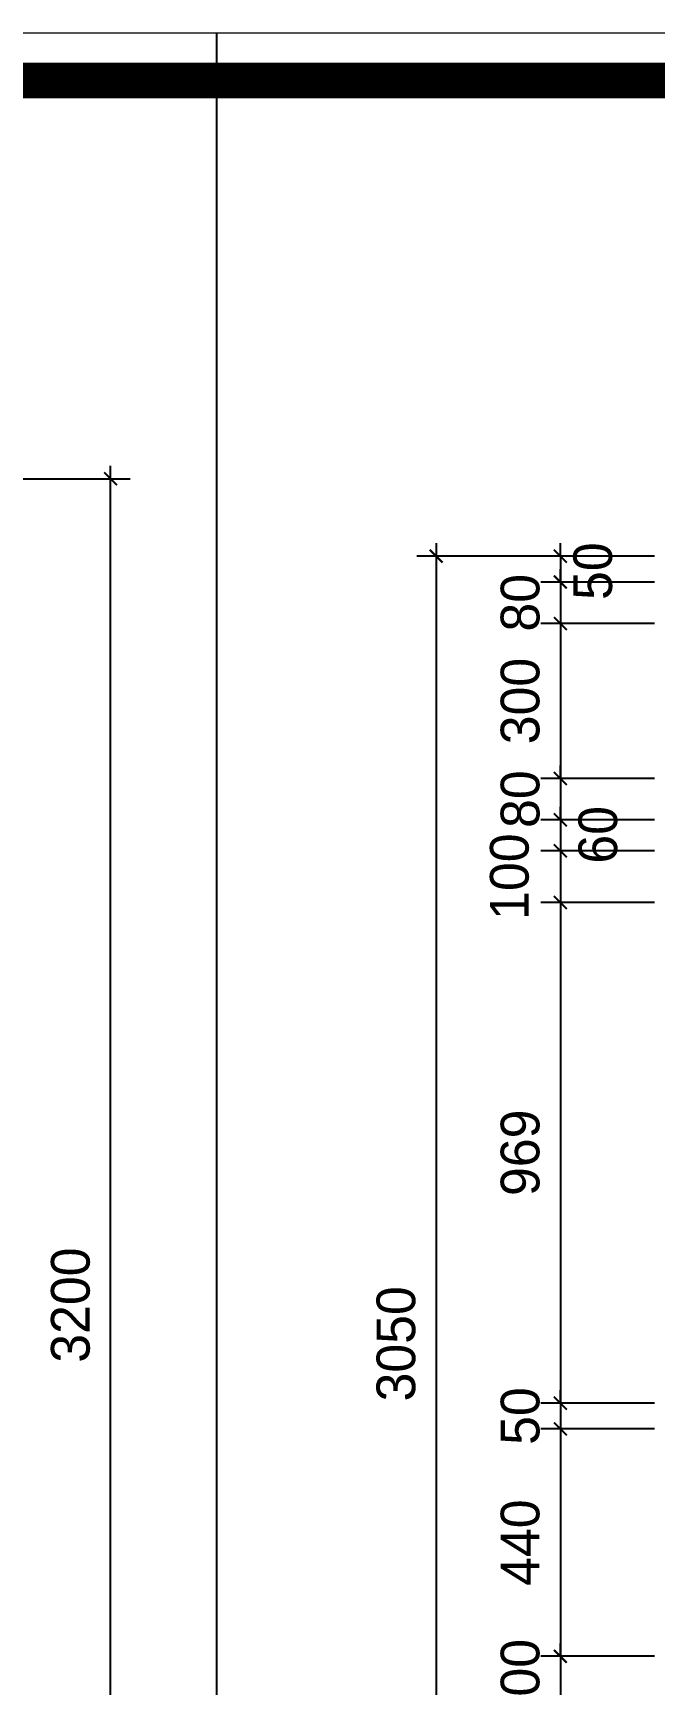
# Model space of a CAD drawing. Header units: millimetres. Extents: x 615730 to 2792744, y 139412 to 597571.
# Drawn here: x 1435167 to 1437575, y 297893 to 304290 of the extents above; entities that cross this region are included whole.
import ezdxf

# ---------------------------------------------------------------- set-up
doc = ezdxf.new("R2010")
doc.units = ezdxf.units.MM
doc.header["$MEASUREMENT"] = 0
doc.header["$PDMODE"] = 34
doc.layers.get('0').update_dxf_attribs({"lineweight": 5})
doc.layers.add('H', color=252, linetype='Continuous')
doc.layers.add('VL', color=155, linetype='Continuous')
doc.layers.add('thay', color=7, linetype='Continuous', lineweight=15)
doc.styles.add('VNI-AVO', font='vni-roms.shx')
doc.dimstyles.new('50 CS', dxfattribs={"dimtxt": 150, "dimasz": 50, "dimexe": 75, "dimexo": 0, "dimgap": 80, "dimtad": 1, "dimdec": 0, "dimlfac": 0.5, "dimzin": 12, "dimtxsty": 'VNI-AVO', "dimblk": 'ARCHTICK', "dimcen": 0, "dimdle": 50, "dimclrd": 252, "dimclre": 252, "dimclrt": 2, "dimadec": 0, "dimazin": 0, "dimtfac": 1, "dimtdec": 0, "dimtix": 1, "dimtmove": 2, "dimatfit": 0, "dimldrblk": 'OPEN90', "dimfxl": 1, "dimlwd": -1, "dimlwe": -1, "dimarcsym": 0})

# ---------------------------------------------------------------- blocks, each defined once
blk = doc.blocks.new('_ARCHTICK')
at = {"color": 0, "linetype": 'ByBlock', "const_width": 0.15}
blk.add_lwpolyline([(-0.5, -0.5), (0.5, 0.5)], dxfattribs=at)
blk = doc.blocks.new('*D2015')
at = {"layer": 'DEFPOINTS', "color": 0, "ltscale": 10, "transparency": 16777216}
for p in [(1434421.5, 302564.1), (1435467.2, 302564.1), (1434421.5, 296164.1)]:
    blk.add_point(p, dxfattribs=at)
at = {"layer": 'VL', "color": 252, "ltscale": 10, "transparency": 16777216}
for p, q in [((1435467.2, 296114.1), (1435467.2, 302614.1)), ((1434421.5, 302564.1), (1435542.2, 302564.1)), ((1434421.5, 296164.1), (1435542.2, 296164.1))]:
    blk.add_line(p, q, dxfattribs=at)
at = {"layer": 'VL', "color": 252, "ltscale": 10, "transparency": 16777216, "xscale": 50, "yscale": 50, "zscale": 50}
for p, rotation in [((1435467.2, 302564.1), 90), ((1435467.2, 296164.1), 270)]:
    blk.add_blockref('_ARCHTICK', p, dxfattribs=dict(at, rotation=rotation))
at = {"layer": 'VL', "color": 2, "ltscale": 10, "transparency": 16777216, "insert": (1435312.2, 299364.1), "char_height": 150, "attachment_point": 5, "rotation": 90, "style": 'VNI-AVO'}
blk.add_mtext('3200', dxfattribs=at)
blk = doc.blocks.new('_Open90')
at = {"color": 0, "linetype": 'ByBlock', "lineweight": -2}
for p, q in [((0, 0), (-1, 0)), ((-0.5, 0.5), (0, 0)), ((0, 0), (-0.5, -0.5))]:
    blk.add_line(p, q, dxfattribs=at)
blk = doc.blocks.new('*D2029')
at = {"layer": 'DEFPOINTS', "color": 0, "ltscale": 10, "transparency": 16777216}
for p in [(1437572.6, 302264.1), (1437208.4, 302164.1), (1437572.6, 302164.1)]:
    blk.add_point(p, dxfattribs=at)
at = {"layer": 'VL', "color": 252, "ltscale": 10, "transparency": 16777216}
for p, q in [((1437208.4, 302264.1), (1437208.4, 302314.1)), ((1437572.6, 302264.1), (1437133.4, 302264.1)), ((1437208.4, 302264.1), (1437208.4, 302164.1)), ((1437572.6, 302164.1), (1437133.4, 302164.1)), ((1437208.4, 302164.1), (1437208.4, 302114.1))]:
    blk.add_line(p, q, dxfattribs=at)
at = {"layer": 'VL', "color": 252, "ltscale": 10, "transparency": 16777216, "xscale": 50, "yscale": 50, "zscale": 50}
for p, rotation in [((1437208.4, 302264.1), 270), ((1437208.4, 302164.1), 90)]:
    blk.add_blockref('_ARCHTICK', p, dxfattribs=dict(at, rotation=rotation))
at = {"layer": 'VL', "color": 2, "ltscale": 10, "transparency": 16777216, "insert": (1437334.6, 302206.1), "char_height": 150, "attachment_point": 5, "rotation": 90, "style": 'VNI-AVO'}
blk.add_mtext('50', dxfattribs=at)
blk = doc.blocks.new('*D2030')
at = {"layer": 'DEFPOINTS', "color": 0, "ltscale": 10, "transparency": 16777216}
for p in [(1437572.6, 302164.1), (1437208.4, 302003.2), (1437572.6, 302003.2)]:
    blk.add_point(p, dxfattribs=at)
at = {"layer": 'VL', "color": 252, "ltscale": 10, "transparency": 16777216}
for p, q in [((1437208.4, 302164.1), (1437208.4, 302214.1)), ((1437572.6, 302164.1), (1437133.4, 302164.1)), ((1437208.4, 302164.1), (1437208.4, 302003.2)), ((1437572.6, 302003.2), (1437133.4, 302003.2)), ((1437208.4, 302003.2), (1437208.4, 301953.2))]:
    blk.add_line(p, q, dxfattribs=at)
at = {"layer": 'VL', "color": 252, "ltscale": 10, "transparency": 16777216, "xscale": 50, "yscale": 50, "zscale": 50}
for p, rotation in [((1437208.4, 302164.1), 270), ((1437208.4, 302003.2), 90)]:
    blk.add_blockref('_ARCHTICK', p, dxfattribs=dict(at, rotation=rotation))
at = {"layer": 'VL', "color": 2, "ltscale": 10, "transparency": 16777216, "insert": (1437053.4, 302083.7), "char_height": 150, "attachment_point": 5, "rotation": 90, "style": 'VNI-AVO'}
blk.add_mtext('80', dxfattribs=at)
blk = doc.blocks.new('*D2031')
at = {"layer": 'DEFPOINTS', "color": 0, "ltscale": 10, "transparency": 16777216}
for p in [(1437572.6, 302003.2), (1437208.4, 301403.2), (1437572.6, 301403.2)]:
    blk.add_point(p, dxfattribs=at)
at = {"layer": 'VL', "color": 252, "ltscale": 10, "transparency": 16777216}
for p, q in [((1437572.6, 302003.2), (1437133.4, 302003.2)), ((1437208.4, 302053.2), (1437208.4, 301353.2)), ((1437572.6, 301403.2), (1437133.4, 301403.2))]:
    blk.add_line(p, q, dxfattribs=at)
at = {"layer": 'VL', "color": 252, "ltscale": 10, "transparency": 16777216, "xscale": 50, "yscale": 50, "zscale": 50}
for p, rotation in [((1437208.4, 302003.2), 90), ((1437208.4, 301403.2), 270)]:
    blk.add_blockref('_ARCHTICK', p, dxfattribs=dict(at, rotation=rotation))
at = {"layer": 'VL', "color": 2, "ltscale": 10, "transparency": 16777216, "insert": (1437053.4, 301703.2), "char_height": 150, "attachment_point": 5, "rotation": 90, "style": 'VNI-AVO'}
blk.add_mtext('300', dxfattribs=at)
blk = doc.blocks.new('*D2032')
at = {"layer": 'DEFPOINTS', "color": 0, "ltscale": 10, "transparency": 16777216}
for p in [(1437572.6, 301403.2), (1437208.4, 301243.3), (1437572.6, 301243.3)]:
    blk.add_point(p, dxfattribs=at)
at = {"layer": 'VL', "color": 252, "ltscale": 10, "transparency": 16777216}
for p, q in [((1437208.4, 301403.2), (1437208.4, 301453.2)), ((1437572.6, 301403.2), (1437133.4, 301403.2)), ((1437208.4, 301403.2), (1437208.4, 301243.3)), ((1437572.6, 301243.3), (1437133.4, 301243.3)), ((1437208.4, 301243.3), (1437208.4, 301193.3))]:
    blk.add_line(p, q, dxfattribs=at)
at = {"layer": 'VL', "color": 252, "ltscale": 10, "transparency": 16777216, "xscale": 50, "yscale": 50, "zscale": 50}
for p, rotation in [((1437208.4, 301403.2), 270), ((1437208.4, 301243.3), 90)]:
    blk.add_blockref('_ARCHTICK', p, dxfattribs=dict(at, rotation=rotation))
at = {"layer": 'VL', "color": 2, "ltscale": 10, "transparency": 16777216, "insert": (1437053.4, 301323.3), "char_height": 150, "attachment_point": 5, "rotation": 90, "style": 'VNI-AVO'}
blk.add_mtext('80', dxfattribs=at)
blk = doc.blocks.new('*D2033')
at = {"layer": 'DEFPOINTS', "color": 0, "ltscale": 10, "transparency": 16777216}
for p in [(1437572.6, 301243.3), (1437208.4, 301123.3), (1437572.6, 301123.3)]:
    blk.add_point(p, dxfattribs=at)
at = {"layer": 'VL', "color": 252, "ltscale": 10, "transparency": 16777216}
for p, q in [((1437208.4, 301243.3), (1437208.4, 301293.3)), ((1437572.6, 301243.3), (1437133.4, 301243.3)), ((1437208.4, 301243.3), (1437208.4, 301123.3)), ((1437572.6, 301123.3), (1437133.4, 301123.3)), ((1437208.4, 301123.3), (1437208.4, 301073.3))]:
    blk.add_line(p, q, dxfattribs=at)
at = {"layer": 'VL', "color": 252, "ltscale": 10, "transparency": 16777216, "xscale": 50, "yscale": 50, "zscale": 50}
for p, rotation in [((1437208.4, 301243.3), 270), ((1437208.4, 301123.3), 90)]:
    blk.add_blockref('_ARCHTICK', p, dxfattribs=dict(at, rotation=rotation))
at = {"layer": 'VL', "color": 2, "ltscale": 10, "transparency": 16777216, "insert": (1437354.4, 301185.1), "char_height": 150, "attachment_point": 5, "rotation": 90, "style": 'VNI-AVO'}
blk.add_mtext('60', dxfattribs=at)
blk = doc.blocks.new('*D2034')
at = {"layer": 'DEFPOINTS', "color": 0, "ltscale": 10, "transparency": 16777216}
for p in [(1437572.6, 301123.3), (1437208.4, 300923.3), (1437572.6, 300923.3)]:
    blk.add_point(p, dxfattribs=at)
at = {"layer": 'VL', "color": 252, "ltscale": 10, "transparency": 16777216}
for p, q in [((1437208.4, 301173.3), (1437208.4, 300873.3)), ((1437572.6, 301123.3), (1437133.4, 301123.3)), ((1437572.6, 300923.3), (1437133.4, 300923.3))]:
    blk.add_line(p, q, dxfattribs=at)
at = {"layer": 'VL', "color": 252, "ltscale": 10, "transparency": 16777216, "xscale": 50, "yscale": 50, "zscale": 50}
for p, rotation in [((1437208.4, 301123.3), 90), ((1437208.4, 300923.3), 270)]:
    blk.add_blockref('_ARCHTICK', p, dxfattribs=dict(at, rotation=rotation))
at = {"layer": 'VL', "color": 2, "ltscale": 10, "transparency": 16777216, "insert": (1437011.8, 301023.3), "char_height": 150, "attachment_point": 5, "rotation": 90, "style": 'VNI-AVO'}
blk.add_mtext('100', dxfattribs=at)
blk = doc.blocks.new('*D2035')
at = {"layer": 'DEFPOINTS', "color": 0, "ltscale": 10, "transparency": 16777216}
for p in [(1437572.6, 300923.3), (1437208.4, 298984.4), (1437572.6, 298984.4)]:
    blk.add_point(p, dxfattribs=at)
at = {"layer": 'VL', "color": 252, "ltscale": 10, "transparency": 16777216}
for p, q in [((1437208.4, 300973.3), (1437208.4, 298934.4)), ((1437572.6, 300923.3), (1437133.4, 300923.3)), ((1437572.6, 298984.4), (1437133.4, 298984.4))]:
    blk.add_line(p, q, dxfattribs=at)
at = {"layer": 'VL', "color": 252, "ltscale": 10, "transparency": 16777216, "xscale": 50, "yscale": 50, "zscale": 50}
for p, rotation in [((1437208.4, 300923.3), 90), ((1437208.4, 298984.4), 270)]:
    blk.add_blockref('_ARCHTICK', p, dxfattribs=dict(at, rotation=rotation))
at = {"layer": 'VL', "color": 2, "ltscale": 10, "transparency": 16777216, "insert": (1437053.4, 299953.9), "char_height": 150, "attachment_point": 5, "rotation": 90, "style": 'VNI-AVO'}
blk.add_mtext('969', dxfattribs=at)
blk = doc.blocks.new('*D2036')
at = {"layer": 'DEFPOINTS', "color": 0, "ltscale": 10, "transparency": 16777216}
for p in [(1437572.6, 298984.4), (1437208.4, 298884.4), (1437572.6, 298884.4)]:
    blk.add_point(p, dxfattribs=at)
at = {"layer": 'VL', "color": 252, "ltscale": 10, "transparency": 16777216}
for p, q in [((1437208.4, 298984.4), (1437208.4, 299034.4)), ((1437572.6, 298984.4), (1437133.4, 298984.4)), ((1437208.4, 298984.4), (1437208.4, 298884.4)), ((1437572.6, 298884.4), (1437133.4, 298884.4)), ((1437208.4, 298884.4), (1437208.4, 298834.4))]:
    blk.add_line(p, q, dxfattribs=at)
at = {"layer": 'VL', "color": 252, "ltscale": 10, "transparency": 16777216, "xscale": 50, "yscale": 50, "zscale": 50}
for p, rotation in [((1437208.4, 298984.4), 270), ((1437208.4, 298884.4), 90)]:
    blk.add_blockref('_ARCHTICK', p, dxfattribs=dict(at, rotation=rotation))
at = {"layer": 'VL', "color": 2, "ltscale": 10, "transparency": 16777216, "insert": (1437053.4, 298934.4), "char_height": 150, "attachment_point": 5, "rotation": 90, "style": 'VNI-AVO'}
blk.add_mtext('50', dxfattribs=at)
blk = doc.blocks.new('*D2037')
at = {"layer": 'DEFPOINTS', "color": 0, "ltscale": 10, "transparency": 16777216}
for p in [(1437572.6, 298884.4), (1437208.4, 298004), (1437572.6, 298004)]:
    blk.add_point(p, dxfattribs=at)
at = {"layer": 'VL', "color": 252, "ltscale": 10, "transparency": 16777216}
for p, q in [((1437208.4, 298934.4), (1437208.4, 297954)), ((1437572.6, 298884.4), (1437133.4, 298884.4)), ((1437572.6, 298004), (1437133.4, 298004))]:
    blk.add_line(p, q, dxfattribs=at)
at = {"layer": 'VL', "color": 252, "ltscale": 10, "transparency": 16777216, "xscale": 50, "yscale": 50, "zscale": 50}
for p, rotation in [((1437208.4, 298884.4), 90), ((1437208.4, 298004), 270)]:
    blk.add_blockref('_ARCHTICK', p, dxfattribs=dict(at, rotation=rotation))
at = {"layer": 'VL', "color": 2, "ltscale": 10, "transparency": 16777216, "insert": (1437053.4, 298444.2), "char_height": 150, "attachment_point": 5, "rotation": 90, "style": 'VNI-AVO'}
blk.add_mtext('440', dxfattribs=at)
blk = doc.blocks.new('*D2038')
at = {"layer": 'DEFPOINTS', "color": 0, "ltscale": 10, "transparency": 16777216}
for p in [(1437572.6, 298004), (1437208.4, 297804), (1437572.6, 297804)]:
    blk.add_point(p, dxfattribs=at)
at = {"layer": 'VL', "color": 252, "ltscale": 10, "transparency": 16777216}
for p, q in [((1437208.4, 298004), (1437208.4, 298054)), ((1437572.6, 298004), (1437133.4, 298004)), ((1437208.4, 298004), (1437208.4, 297804)), ((1437572.6, 297804), (1437133.4, 297804)), ((1437208.4, 297804), (1437208.4, 297754))]:
    blk.add_line(p, q, dxfattribs=at)
at = {"layer": 'VL', "color": 252, "ltscale": 10, "transparency": 16777216, "xscale": 50, "yscale": 50, "zscale": 50}
for p, rotation in [((1437208.4, 298004), 270), ((1437208.4, 297804), 90)]:
    blk.add_blockref('_ARCHTICK', p, dxfattribs=dict(at, rotation=rotation))
at = {"layer": 'VL', "color": 2, "ltscale": 10, "transparency": 16777216, "insert": (1437053.4, 297904), "char_height": 150, "attachment_point": 5, "rotation": 90, "style": 'VNI-AVO'}
blk.add_mtext('100', dxfattribs=at)
blk = doc.blocks.new('*D2041')
at = {"layer": 'DEFPOINTS', "color": 0, "ltscale": 10, "transparency": 16777216}
for p in [(1437572.6, 302264.1), (1436727.7, 296164.1), (1437572.6, 296164.1)]:
    blk.add_point(p, dxfattribs=at)
at = {"layer": 'VL', "color": 252, "ltscale": 10, "transparency": 16777216}
for p, q in [((1436727.7, 302314.1), (1436727.7, 296114.1)), ((1437572.6, 302264.1), (1436652.7, 302264.1)), ((1437572.6, 296164.1), (1436652.7, 296164.1))]:
    blk.add_line(p, q, dxfattribs=at)
at = {"layer": 'VL', "color": 252, "ltscale": 10, "transparency": 16777216, "xscale": 50, "yscale": 50, "zscale": 50}
for p, rotation in [((1436727.7, 302264.1), 90), ((1436727.7, 296164.1), 270)]:
    blk.add_blockref('_ARCHTICK', p, dxfattribs=dict(at, rotation=rotation))
at = {"layer": 'VL', "color": 2, "ltscale": 10, "transparency": 16777216, "insert": (1436572.7, 299214.1), "char_height": 150, "attachment_point": 5, "rotation": 90, "style": 'VNI-AVO'}
blk.add_mtext('3050', dxfattribs=at)

msp = doc.modelspace()

# ---------------------------------------------------------------- linework, layer by layer
at = {"layer": 'H', "const_width": 138.2}
msp.add_lwpolyline([(1425933.3, 285120.6), (1452936.2, 285120.6), (1452936.2, 304105.6), (1425933.3, 304105.6)], close=True, dxfattribs=at)
at = {"layer": 'thay', "linetype": 'Continuous'}
msp.add_lwpolyline([(1425749, 284936.3), (1453120.5, 284936.3), (1453120.5, 304289.9), (1425749, 304289.9)], close=True, dxfattribs=at)
at = {"layer": 'VL', "ltscale": 10}
msp.add_line((1435877.6, 304289.9), (1435877.6, 293170.1), dxfattribs=at)

# ---------------------------------------------------------------- dimensions: what is measured, and where the dimension line sits
for base, p1, p2, picture, middle in [((1435467.2, 302564.1), (1434421.5, 296164.1), (1434421.5, 302564.1), '*D2015', (1435312.2, 299364.1)), ((1436727.7, 296164.1), (1437572.6, 302264.1), (1437572.6, 296164.1), '*D2041', (1436572.7, 299214.1)), ((1437208.4, 302003.2), (1437572.6, 302164.1), (1437572.6, 302003.2), '*D2030', (1437053.4, 302083.7)), ((1437208.4, 301403.2), (1437572.6, 302003.2), (1437572.6, 301403.2), '*D2031', (1437053.4, 301703.2)), ((1437208.4, 301243.3), (1437572.6, 301403.2), (1437572.6, 301243.3), '*D2032', (1437053.4, 301323.3)), ((1437208.4, 298984.4), (1437572.6, 300923.3), (1437572.6, 298984.4), '*D2035', (1437053.4, 299953.9)), ((1437208.4, 298884.4), (1437572.6, 298984.4), (1437572.6, 298884.4), '*D2036', (1437053.4, 298934.4)), ((1437208.4, 298004), (1437572.6, 298884.4), (1437572.6, 298004), '*D2037', (1437053.4, 298444.2)), ((1437208.4, 297804), (1437572.6, 298004), (1437572.6, 297804), '*D2038', (1437053.4, 297904))]:
    dim = msp.add_linear_dim(base=base, p1=p1, p2=p2, angle=90, dimstyle='50 CS', dxfattribs=at)
    dim.commit()
    dim.dimension.update_dxf_attribs({"geometry": picture, "text_midpoint": middle})
for base, p1, p2, picture, middle in [((1437208.4, 302164.1), (1437572.6, 302264.1), (1437572.6, 302164.1), '*D2029', (1437334.6, 302206.1)), ((1437208.4, 301123.3), (1437572.6, 301243.3), (1437572.6, 301123.3), '*D2033', (1437354.4, 301185.1)), ((1437208.4, 300923.3), (1437572.6, 301123.3), (1437572.6, 300923.3), '*D2034', (1437011.8, 301023.3))]:
    dim = msp.add_linear_dim(base=base, p1=p1, p2=p2, angle=90, dimstyle='50 CS', dxfattribs=at)
    dim.commit()
    dim.dimension.update_dxf_attribs({"geometry": picture, "text_midpoint": middle, "dimtype": 160})

doc.saveas('drawing.dxf')
